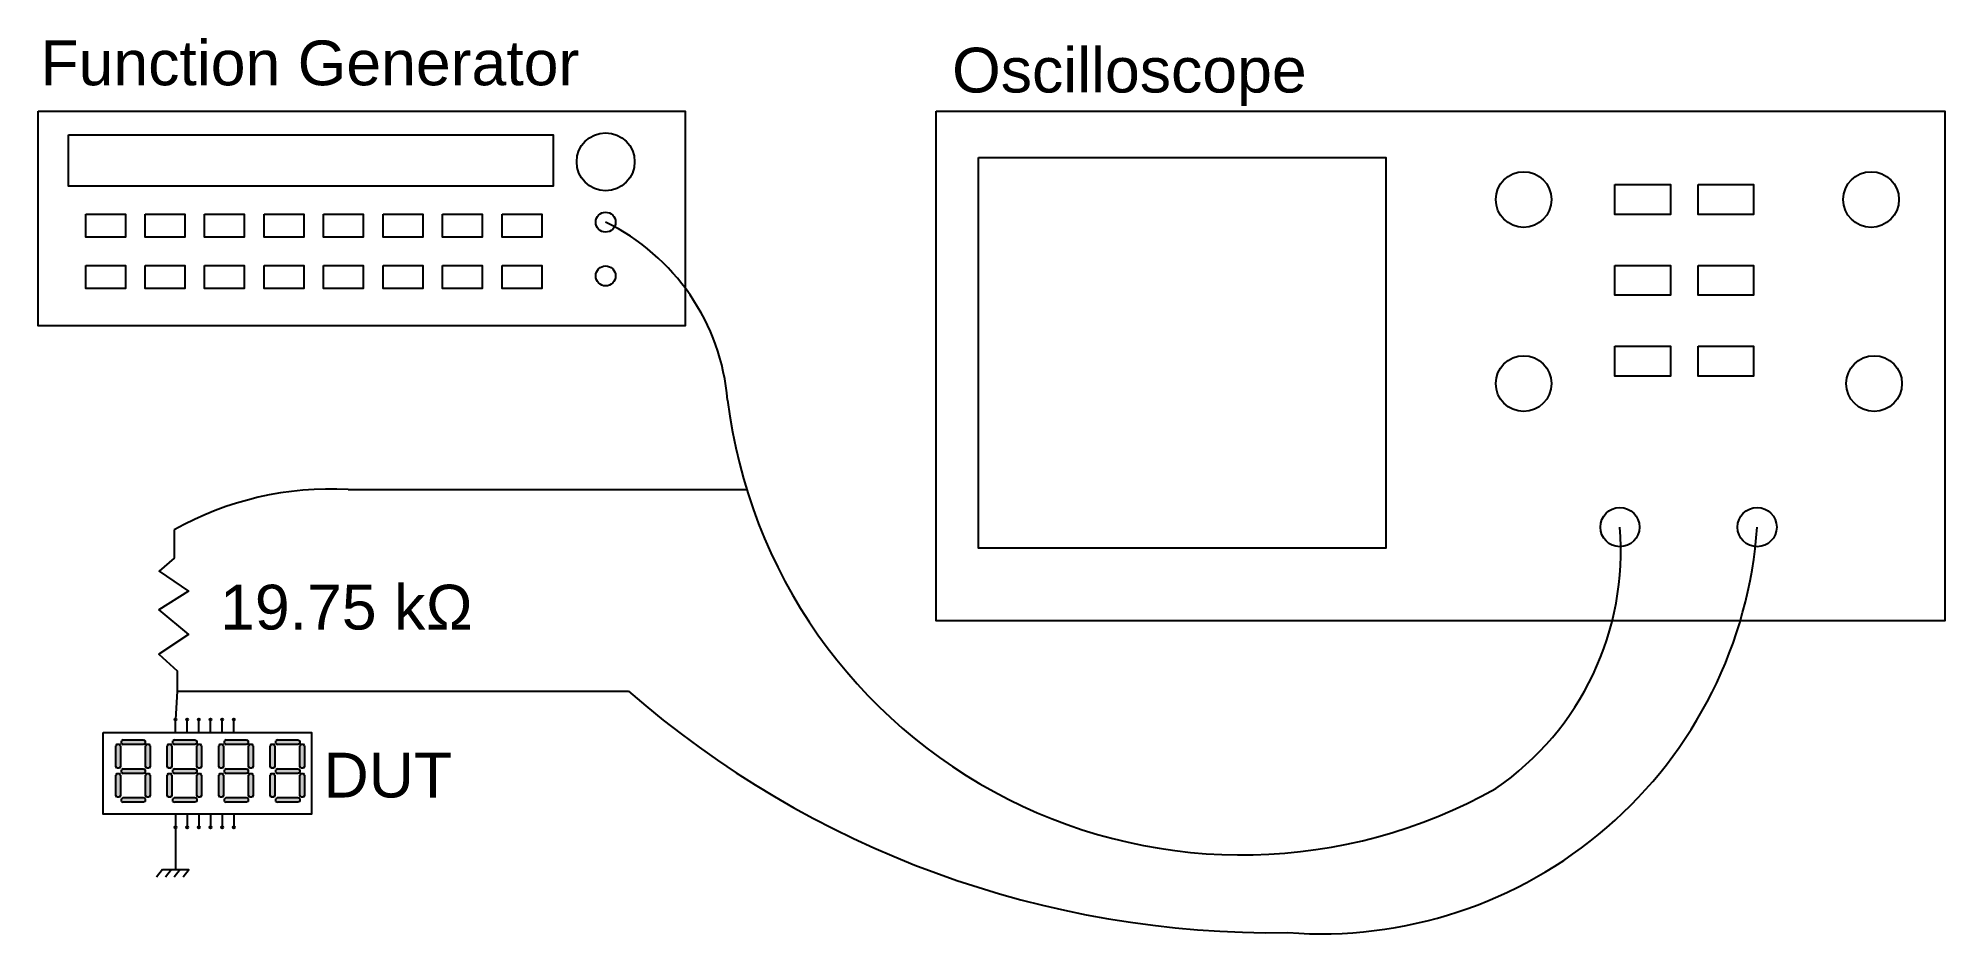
# Model space of a CAD drawing. Header units: inches. Extents: x 0.85 to 5.11, y 0.25 to 2.25.
import ezdxf

# ---------------------------------------------------------------- set-up
doc = ezdxf.new("R2010")
doc.units = ezdxf.units.IN
doc.header["$MEASUREMENT"] = 0
doc.styles.get("Standard").update_dxf_attribs({"font": 'arial.ttf'})

# ---------------------------------------------------------------- blocks, each defined once
blk = doc.blocks.new('*U5')
blk.add_lwpolyline([(-0.0443, 0.0257), (0.0443, 0.0257), (0.0443, -0.0257), (-0.0443, -0.0257)], close=True)
blk = doc.blocks.new('*U7')
at = {"color": 0, "linetype": 'ByBlock', "lineweight": -2, "transparency": 16777216}
for p in [(0, 0), (0.1328, 0), (0.2656, 0), (0.3984, 0), (0.5313, 0), (0.6641, 0), (0.7969, 0), (0.9297, 0), (0, -0.1142), (0.1328, -0.1142), (0.2656, -0.1142), (0.3984, -0.1142), (0.5313, -0.1142), (0.6641, -0.1142), (0.7969, -0.1142), (0.9297, -0.1142)]:
    blk.add_blockref('*U5', p, dxfattribs=at)
blk = doc.blocks.new('Waveform Generator')
for points in [[(0.011, 0.4725), (1.4557, 0.4725), (1.4557, -0.0063), (0.011, -0.0063)], [(0.0787, 0.4196), (1.1612, 0.4196), (1.1612, 0.3054), (0.0787, 0.3054)]]:
    blk.add_lwpolyline(points, close=True)
for centre, radius in [((1.2783, 0.3597), 0.0647), ((1.2783, 0.2249), 0.0223), ((1.2783, 0.1048), 0.0223)]:
    blk.add_circle(centre, radius)
blk.add_blockref('*U7', (0.1615, 0.2169))
blk = doc.blocks.new('*U21')
h = blk.add_hatch(color=256)
h.dxf.hatch_style = 1
h.paths.add_polyline_path([(0.0023, 0.0136, 1), (-0.0023, 0.0136, 1)])
blk.add_line((0, -0.0159), (0, 0.0136))
blk.add_circle((0, 0.0136), 0.0023)
blk = doc.blocks.new('*U22')
at = {"color": 0, "linetype": 'ByBlock', "lineweight": -2, "transparency": 16777216}
for p in [(0, 0), (0.026, 0), (0.052, 0), (0.078, 0), (0.104, 0), (0.13, 0)]:
    blk.add_blockref('*U21', p, dxfattribs=at)
blk = doc.blocks.new('*U23')
h = blk.add_hatch(color=256)
h.dxf.hatch_style = 1
h.paths.add_polyline_path([(0.0023, 0.0136, 1), (-0.0023, 0.0136, 1)])
blk.add_line((0, -0.0159), (0, 0.0136))
blk.add_circle((0, 0.0136), 0.0023)
blk = doc.blocks.new('*U25')
at = {"color": 0, "linetype": 'ByBlock', "lineweight": -2, "transparency": 16777216}
for p in [(0, 0), (0.026, 0), (0.052, 0), (0.078, 0), (0.104, 0), (0.13, 0)]:
    blk.add_blockref('*U23', p, dxfattribs=at)
blk = doc.blocks.new('*U46')
h = blk.add_hatch(color=256)
h.dxf.hatch_style = 1
h.paths.add_polyline_path([(0.0235, 0.0593), (0.0274, 0.0614), (0.0274, 0.0675), (0.0235, 0.0697), (-0.022, 0.0697), (-0.0257, 0.0675), (-0.0257, 0.0614), (-0.022, 0.0593)])
h.paths.add_polyline_path([(-0.0383, 0.0106), (-0.0362, 0.0068), (-0.0302, 0.0068), (-0.0279, 0.0106), (-0.0279, 0.0562), (-0.0302, 0.0599), (-0.0362, 0.0599), (-0.0383, 0.0562)])
h.paths.add_polyline_path([(0.0383, 0.0562), (0.0361, 0.0599), (0.03, 0.0599), (0.0279, 0.0562), (0.0279, 0.0106), (0.03, 0.0068), (0.0361, 0.0068), (0.0383, 0.0106)])
h.paths.add_polyline_path([(0.0235, -0.0052), (0.0274, -0.0031), (0.0274, 0.0029), (0.0235, 0.0052), (-0.022, 0.0052), (-0.0257, 0.0029), (-0.0257, -0.0031), (-0.022, -0.0052)])
h.paths.add_polyline_path([(0.0383, -0.0092), (0.0361, -0.0055), (0.03, -0.0055), (0.0279, -0.0092), (0.0279, -0.0547), (0.03, -0.0586), (0.0361, -0.0586), (0.0383, -0.0547)])
h.paths.add_polyline_path([(0.0235, -0.0697), (0.0274, -0.0676), (0.0274, -0.0616), (0.0235, -0.0593), (-0.022, -0.0593), (-0.0257, -0.0616), (-0.0257, -0.0676), (-0.022, -0.0697)])
h.paths.add_polyline_path([(-0.0279, -0.0092), (-0.0302, -0.0055), (-0.0362, -0.0055), (-0.0383, -0.0092), (-0.0383, -0.0547), (-0.0362, -0.0586), (-0.0302, -0.0586), (-0.0279, -0.0547)])
for p, q in [((-0.0362, 0.0599), (-0.0383, 0.0562)), ((-0.0383, 0.0106), (-0.0383, 0.0562)), ((-0.0362, 0.0599), (-0.0302, 0.0599)), ((-0.0279, 0.0562), (-0.0302, 0.0599)), ((-0.0279, 0.0562), (-0.0279, 0.0106)), ((-0.022, 0.0697), (-0.0257, 0.0675)), ((-0.0257, 0.0614), (-0.0257, 0.0675)), ((-0.0257, 0.0614), (-0.022, 0.0593)), ((-0.022, 0.0697), (0.0235, 0.0697)), ((0.0235, 0.0593), (-0.022, 0.0593)), ((0.0235, 0.0697), (0.0274, 0.0675)), ((0.0274, 0.0614), (0.0235, 0.0593)), ((0.0274, 0.0675), (0.0274, 0.0614)), ((0.03, 0.0599), (0.0279, 0.0562)), ((0.0279, 0.0106), (0.0279, 0.0562)), ((0.03, 0.0599), (0.0361, 0.0599)), ((0.0383, 0.0562), (0.0361, 0.0599)), ((0.0383, 0.0562), (0.0383, 0.0106)), ((-0.0362, 0.0068), (-0.0383, 0.0106)), ((-0.0302, 0.0068), (-0.0362, 0.0068)), ((-0.0279, 0.0106), (-0.0302, 0.0068)), ((-0.022, 0.0052), (-0.0257, 0.0029)), ((-0.0257, -0.0031), (-0.0257, 0.0029)), ((-0.022, 0.0052), (0.0235, 0.0052)), ((0.0235, 0.0052), (0.0274, 0.0029)), ((0.0274, 0.0029), (0.0274, -0.0031)), ((0.03, 0.0068), (0.0279, 0.0106)), ((0.0361, 0.0068), (0.03, 0.0068)), ((0.0383, 0.0106), (0.0361, 0.0068)), ((-0.0362, -0.0055), (-0.0383, -0.0092)), ((-0.0383, -0.0547), (-0.0383, -0.0092)), ((-0.0362, -0.0055), (-0.0302, -0.0055)), ((-0.0279, -0.0092), (-0.0302, -0.0055)), ((-0.0279, -0.0092), (-0.0279, -0.0547)), ((-0.0257, -0.0031), (-0.022, -0.0052)), ((0.0235, -0.0052), (-0.022, -0.0052)), ((0.0274, -0.0031), (0.0235, -0.0052)), ((0.03, -0.0055), (0.0279, -0.0092)), ((0.0279, -0.0547), (0.0279, -0.0092)), ((0.03, -0.0055), (0.0361, -0.0055)), ((0.0383, -0.0092), (0.0361, -0.0055)), ((0.0383, -0.0092), (0.0383, -0.0547)), ((-0.0362, -0.0586), (-0.0383, -0.0547)), ((-0.0302, -0.0586), (-0.0362, -0.0586)), ((-0.0279, -0.0547), (-0.0302, -0.0586)), ((-0.022, -0.0593), (-0.0257, -0.0616)), ((-0.0257, -0.0676), (-0.0257, -0.0616)), ((-0.0257, -0.0676), (-0.022, -0.0697)), ((-0.022, -0.0593), (0.0235, -0.0593)), ((0.0235, -0.0697), (-0.022, -0.0697)), ((0.0235, -0.0593), (0.0274, -0.0616)), ((0.0274, -0.0676), (0.0235, -0.0697)), ((0.0274, -0.0616), (0.0274, -0.0676)), ((0.03, -0.0586), (0.0279, -0.0547)), ((0.0361, -0.0586), (0.03, -0.0586)), ((0.0383, -0.0547), (0.0361, -0.0586))]:
    blk.add_line(p, q)
blk = doc.blocks.new('*U47')
at = {"color": 0, "linetype": 'ByBlock', "lineweight": -2, "transparency": 16777216}
for p in [(0, 0), (0.115, 0), (0.23, 0), (0.345, 0)]:
    blk.add_blockref('*U46', p, dxfattribs=at)
blk = doc.blocks.new('*U48')
blk.add_lwpolyline([(-0.0619, 0.0334), (0.0619, 0.0334), (0.0619, -0.0334), (-0.0619, -0.0334)], close=True)
blk = doc.blocks.new('*U49')
at = {"color": 0, "linetype": 'ByBlock', "lineweight": -2, "transparency": 16777216}
for p in [(0, 0), (0.1856, 0), (0, -0.1805), (0.1856, -0.1805), (0, -0.3609), (0.1856, -0.3609)]:
    blk.add_blockref('*U48', p, dxfattribs=at)
blk = doc.blocks.new('*U50')
blk.add_line((0.0067, 0.0087), (-0.0067, -0.0087))
blk = doc.blocks.new('*U51')
at = {"color": 0, "linetype": 'ByBlock', "lineweight": -2, "transparency": 16777216}
for p in [(0, 0), (0.02, 0), (0.0399, 0), (0.0599, 0)]:
    blk.add_blockref('*U50', p, dxfattribs=at)

msp = doc.modelspace()

# ---------------------------------------------------------------- linework, layer by layer
for p, q in [((1.5468, 1.2424), (2.4372, 1.2424)), ((1.165, 0.7924), (1.1617, 0.7291)), ((1.165, 0.7924), (2.173, 0.7924)), ((1.1617, 0.4881), (1.1617, 0.3942)), ((1.1323, 0.3942), (1.1916, 0.3942)), ((1.1323, 0.3942), (1.1323, 0.3942))]:
    msp.add_line(p, q)
for points in [[(2.8602, 2.0872), (5.1127, 2.0872), (5.1127, 0.949), (2.8602, 0.949)], [(2.9548, 1.9837), (3.8644, 1.9837), (3.8644, 1.1115), (2.9548, 1.1115)], [(0.9999, 0.6996), (1.4655, 0.6996), (1.4655, 0.5177), (0.9999, 0.5177)]]:
    msp.add_lwpolyline(points, close=True)
msp.add_lwpolyline([(1.1588, 1.1524), (1.1588, 1.0895), (1.125, 1.0603), (1.1903, 1.0153), (1.1245, 0.9738), (1.1903, 0.9189), (1.1245, 0.8751), (1.165, 0.8374), (1.165, 0.7924)])
for centre, radius in [((4.172, 1.8901), 0.0622), ((4.9479, 1.8901), 0.0622), ((4.172, 1.4791), 0.0622), ((4.9546, 1.4791), 0.0622), ((4.387, 1.1586), 0.0437), ((4.6935, 1.1586), 0.0437)]:
    msp.add_circle(centre, radius)
for centre, radius, start, end in [((1.9082, 1.4011), 0.4879, 4.8509, 63.9943), ((3.543, 1.584), 1.1574, 187.0322, 299.3264), ((1.5064, 0.5347), 0.7088, 86.7304, 119.3677), ((3.7197, 1.2265), 0.9762, 265.6413, 356.0114), ((3.7456, 1.1056), 0.6436, 304.47, 4.7171), ((3.6117, 2.4407), 2.1878, 228.8833, 270.8848)]:
    msp.add_arc(centre, radius, start, end)

# ---------------------------------------------------------------- block references
for name, p in [('Waveform Generator', (0.8438, 1.6147)), ('*U49', (4.4379, 1.8901)), ('*U22', (1.1617, 0.7155)), ('*U47', (1.0665, 0.6138)), ('*U51', (1.1256, 0.3854))]:
    msp.add_blockref(name, p)
at = {"rotation": 180}
msp.add_blockref('*U25', (1.2917, 0.5018), dxfattribs=at)

# ---------------------------------------------------------------- texts
at = {"char_height": 0.1, "attachment_point": 1}
for s, insert in [('Function Generator', (0.8598, 2.2452)), ('Oscilloscope', (2.8957, 2.2291)), ('19.75 kΩ', (1.2611, 1.0299)), ('DUT', (1.4921, 0.6548))]:
    msp.add_mtext_dynamic_manual_height_columns(s, width=1.439688, gutter_width=1, heights=[0], dxfattribs=dict(at, insert=insert))

doc.saveas('drawing.dxf')
